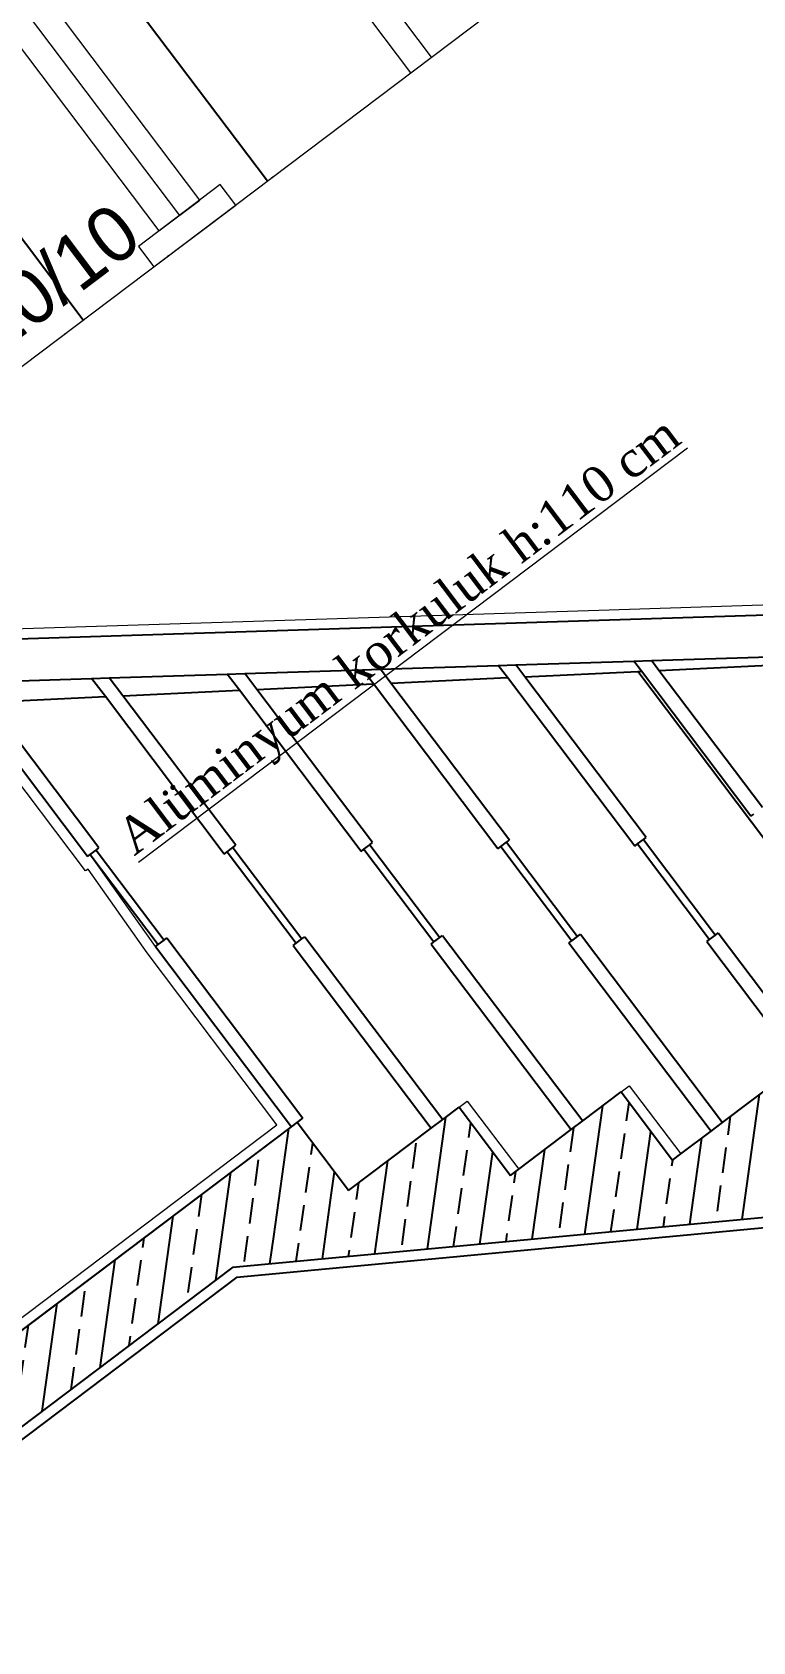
# Model space of a CAD drawing. Header units: millimetres. Extents: x 2232 to 85269, y -3593 to 5869.
# Drawn here: x 3723.8 to 3758.9, y 4480.3 to 4558.7 of the extents above; entities that cross this region are included whole.
import ezdxf

# ---------------------------------------------------------------- set-up
doc = ezdxf.new("R2010")
doc.units = ezdxf.units.MM
for name, pattern in [('CENTER2', [112.5, 75, -12.5, 12.5, -12.5]), ('DASHDOT2', [12.7, 6.35, -3.175, 0, -3.175]), ('DOTX2', [0.5, 0, -0.5])]:
    doc.linetypes.add(name, pattern=pattern)
doc.layers.add("'YAZI", color=7, linetype='Continuous')
doc.layers.add('Standart', color=7, linetype='Continuous')
for name, color, linetype, lineweight in [('aks', 251, 'DASHDOT2', 35), ('DENIZLIK', 8, 'Continuous', 20), ('iz', 1, 'DOTX2', 20), ('Mertek', 137, 'Continuous', 5), ('sıva iç', 21, 'Continuous', 0), ('yazı', 11, 'Continuous', 20), ('ölçü iç', 170, 'Continuous', 9), ('ÖLÇÜ İÇ', 7, 'Continuous', 9)]:
    doc.layers.add(name, color=color, linetype=linetype, lineweight=lineweight)
doc.styles.get("Standard").update_dxf_attribs({"font": 'arial.ttf'})
doc.styles.add('Times roman', font='times.ttf')
doc.dimstyles.new('zulay iç ölçü', dxfattribs={"dimtxt": 10, "dimasz": 5, "dimexe": 0.18, "dimexo": 0, "dimgap": 2, "dimtad": 3, "dimdec": 0, "dimzin": 0, "dimdsep": 46, "dimtxsty": 'Standard', "dimblk": 'ARCHTICK', "dimcen": 0.09, "dimse1": 1, "dimse2": 1, "dimadec": 0, "dimazin": 0, "dimtfac": 1, "dimtdec": 0, "dimtix": 1, "dimtofl": 0, "dimtmove": 0, "dimatfit": 3, "dimldrblk": 'ARCHTICK', "dimfxl": 1, "dimtolj": 1, "dimtzin": 0, "dimarcsym": 0})
pattern_1 = [(45, (0, 0), (-7.07107, 7.07107), []), (45, (7.071, 0), (-7.07107, 7.07107), [5, -2.5])]

# ---------------------------------------------------------------- blocks, each defined once
blk = doc.blocks.new('IDE991Entity4298')
at = {"layer": 'Standart', "linetype": 'Continuous', "lineweight": -3}
h = blk.add_hatch(dxfattribs=at)
h.set_pattern_fill('ANSI33', color=171, scale=40, style=0)
h.set_pattern_definition(pattern_1)
h.paths.add_polyline_path([(785, 1050), (760, 1050), (760, 1350), (785, 1350)])
blk = doc.blocks.new('IDE991Entity4306')
at = {"layer": 'Standart', "linetype": 'Continuous', "lineweight": -3}
h = blk.add_hatch(dxfattribs=at)
h.set_pattern_fill('ANSI33', color=171, scale=40, style=0)
h.set_pattern_definition(pattern_1)
h.paths.add_polyline_path([(936, 1166.67), (963, 1166.67), (963, 1150), (990, 1150), (990, 1133.33), (1017, 1133.33), (1017, 1116.67), (1044, 1116.67), (1044, 1100), (1071, 1100), (1071, 1083.33), (1098, 1083.33), (1098, 1066.67), (1125, 1066.67), (1125, 1035), (909, 1168.33), (909, 1183.33), (936, 1183.33)])
blk = doc.blocks.new('IDE991Entity4307')
at = {"layer": 'Standart', "linetype": 'Continuous', "lineweight": -3}
h = blk.add_hatch(dxfattribs=at)
h.set_pattern_fill('ANSI33', color=171, scale=40, style=0)
h.set_pattern_definition(pattern_1)
h.paths.add_polyline_path([(909, 1168.33), (882, 1185), (909, 1185)])
blk = doc.blocks.new('IDE991Entity4308')
at = {"layer": 'Standart', "linetype": 'Continuous', "lineweight": -3}
h = blk.add_hatch(dxfattribs=at)
h.set_pattern_fill('ANSI33', color=171, scale=40, style=0)
h.set_pattern_definition(pattern_1)
h.paths.add_polyline_path([(909, 1185), (785, 1185), (785, 1200), (909, 1200)])
blk = doc.blocks.new('IDE991Entity4386')
at = {"layer": 'Standart', "color": 159, "linetype": 'Continuous', "lineweight": -3}
blk.add_lwpolyline([(1015, 1133.33), (1015, 1230.16)], dxfattribs=at)
blk = doc.blocks.new('IDE991Entity4438')
at = {"layer": 'Standart', "color": 134, "linetype": 'Continuous', "lineweight": -3}
blk.add_lwpolyline([(1015.59, 1194.33), (1015.59, 1229.76)], dxfattribs=at)
blk = doc.blocks.new('IDE991Entity4439')
at = {"layer": 'Standart', "color": 134, "linetype": 'Continuous', "lineweight": -3}
blk.add_lwpolyline([(1015.59, 1194.33), (1016.29, 1194.33)], dxfattribs=at)
blk = doc.blocks.new('IDE991Entity4442')
at = {"layer": 'Standart', "color": 134, "linetype": 'Continuous', "lineweight": -3}
blk.add_lwpolyline([(1018.41, 1194.33), (1018.41, 1227.83)], dxfattribs=at)
blk = doc.blocks.new('IDE991Entity4443')
at = {"layer": 'Standart', "color": 134, "linetype": 'Continuous', "lineweight": -3}
blk.add_lwpolyline([(993.99, 1180), (993.99, 1133.33)], dxfattribs=at)
blk = doc.blocks.new('IDE991Entity4444')
at = {"layer": 'Standart', "color": 134, "linetype": 'Continuous', "lineweight": -3}
blk.add_lwpolyline([(993.99, 1180), (994.69, 1180)], dxfattribs=at)
blk = doc.blocks.new('IDE991Entity4445')
at = {"layer": 'Standart', "color": 134, "linetype": 'Continuous', "lineweight": -3}
blk.add_lwpolyline([(994.69, 1203.33), (994.69, 1180)], dxfattribs=at)
blk = doc.blocks.new('IDE991Entity4446')
at = {"layer": 'Standart', "color": 134, "linetype": 'Continuous', "lineweight": -3}
blk.add_lwpolyline([(993.99, 1203.33), (993.99, 1244.52)], dxfattribs=at)
blk = doc.blocks.new('IDE991Entity4447')
at = {"layer": 'Standart', "color": 134, "linetype": 'Continuous', "lineweight": -3}
blk.add_lwpolyline([(993.99, 1203.33), (994.69, 1203.33)], dxfattribs=at)
blk = doc.blocks.new('IDE991Entity4448')
at = {"layer": 'Standart', "color": 134, "linetype": 'Continuous', "lineweight": -3}
blk.add_lwpolyline([(996.81, 1180), (996.81, 1133.33)], dxfattribs=at)
blk = doc.blocks.new('IDE991Entity4449')
at = {"layer": 'Standart', "color": 134, "linetype": 'Continuous', "lineweight": -3}
blk.add_lwpolyline([(996.11, 1203.33), (996.11, 1180)], dxfattribs=at)
blk = doc.blocks.new('IDE991Entity4450')
at = {"layer": 'Standart', "color": 134, "linetype": 'Continuous', "lineweight": -3}
blk.add_lwpolyline([(996.81, 1203.33), (996.81, 1242.58)], dxfattribs=at)
blk = doc.blocks.new('IDE991Entity4451')
at = {"layer": 'Standart', "color": 134, "linetype": 'Continuous', "lineweight": -3}
blk.add_lwpolyline([(972.39, 1196), (972.39, 1150)], dxfattribs=at)
blk = doc.blocks.new('IDE991Entity4452')
at = {"layer": 'Standart', "color": 134, "linetype": 'Continuous', "lineweight": -3}
blk.add_lwpolyline([(972.39, 1196), (973.09, 1196)], dxfattribs=at)
blk = doc.blocks.new('IDE991Entity4453')
at = {"layer": 'Standart', "color": 134, "linetype": 'Continuous', "lineweight": -3}
blk.add_lwpolyline([(973.09, 1219), (973.09, 1196)], dxfattribs=at)
blk = doc.blocks.new('IDE991Entity4454')
at = {"layer": 'Standart', "color": 134, "linetype": 'Continuous', "lineweight": -3}
blk.add_lwpolyline([(972.39, 1219), (972.39, 1259.28)], dxfattribs=at)
blk = doc.blocks.new('IDE991Entity4455')
at = {"layer": 'Standart', "color": 134, "linetype": 'Continuous', "lineweight": -3}
blk.add_lwpolyline([(972.39, 1219), (973.09, 1219)], dxfattribs=at)
blk = doc.blocks.new('IDE991Entity4456')
at = {"layer": 'Standart', "color": 134, "linetype": 'Continuous', "lineweight": -3}
blk.add_lwpolyline([(975.21, 1196), (975.21, 1150)], dxfattribs=at)
blk = doc.blocks.new('IDE991Entity4457')
at = {"layer": 'Standart', "color": 134, "linetype": 'Continuous', "lineweight": -3}
blk.add_lwpolyline([(974.51, 1219), (974.51, 1196)], dxfattribs=at)
blk = doc.blocks.new('IDE991Entity4458')
at = {"layer": 'Standart', "color": 134, "linetype": 'Continuous', "lineweight": -3}
blk.add_lwpolyline([(975.21, 1219), (975.21, 1257.34)], dxfattribs=at)
blk = doc.blocks.new('IDE991Entity4459')
at = {"layer": 'Standart', "color": 134, "linetype": 'Continuous', "lineweight": -3}
blk.add_lwpolyline([(950.79, 1212), (950.79, 1166.67)], dxfattribs=at)
blk = doc.blocks.new('IDE991Entity4460')
at = {"layer": 'Standart', "color": 134, "linetype": 'Continuous', "lineweight": -3}
blk.add_lwpolyline([(950.79, 1212), (951.49, 1212)], dxfattribs=at)
blk = doc.blocks.new('IDE991Entity4461')
at = {"layer": 'Standart', "color": 134, "linetype": 'Continuous', "lineweight": -3}
blk.add_lwpolyline([(951.49, 1234.67), (951.49, 1212)], dxfattribs=at)
blk = doc.blocks.new('IDE991Entity4462')
at = {"layer": 'Standart', "color": 134, "linetype": 'Continuous', "lineweight": -3}
blk.add_lwpolyline([(950.79, 1234.67), (950.79, 1274.03)], dxfattribs=at)
blk = doc.blocks.new('IDE991Entity4463')
at = {"layer": 'Standart', "color": 134, "linetype": 'Continuous', "lineweight": -3}
blk.add_lwpolyline([(950.79, 1234.67), (951.49, 1234.67)], dxfattribs=at)
blk = doc.blocks.new('IDE991Entity4464')
at = {"layer": 'Standart', "color": 134, "linetype": 'Continuous', "lineweight": -3}
blk.add_lwpolyline([(953.61, 1212), (953.61, 1166.67)], dxfattribs=at)
blk = doc.blocks.new('IDE991Entity4465')
at = {"layer": 'Standart', "color": 134, "linetype": 'Continuous', "lineweight": -3}
blk.add_lwpolyline([(952.91, 1234.67), (952.91, 1212)], dxfattribs=at)
blk = doc.blocks.new('IDE991Entity4466')
at = {"layer": 'Standart', "color": 134, "linetype": 'Continuous', "lineweight": -3}
blk.add_lwpolyline([(953.61, 1234.67), (953.61, 1272.1)], dxfattribs=at)
blk = doc.blocks.new('IDE991Entity4467')
at = {"layer": 'Standart', "color": 134, "linetype": 'Continuous', "lineweight": -3}
blk.add_lwpolyline([(929.19, 1228), (929.19, 1183.33)], dxfattribs=at)
blk = doc.blocks.new('IDE991Entity4468')
at = {"layer": 'Standart', "color": 134, "linetype": 'Continuous', "lineweight": -3}
blk.add_lwpolyline([(929.19, 1228), (929.89, 1228)], dxfattribs=at)
blk = doc.blocks.new('IDE991Entity4469')
at = {"layer": 'Standart', "color": 134, "linetype": 'Continuous', "lineweight": -3}
blk.add_lwpolyline([(929.89, 1250.33), (929.89, 1228)], dxfattribs=at)
blk = doc.blocks.new('IDE991Entity4470')
at = {"layer": 'Standart', "color": 134, "linetype": 'Continuous', "lineweight": -3}
blk.add_lwpolyline([(929.19, 1250.33), (929.19, 1288.79)], dxfattribs=at)
blk = doc.blocks.new('IDE991Entity4471')
at = {"layer": 'Standart', "color": 134, "linetype": 'Continuous', "lineweight": -3}
blk.add_lwpolyline([(929.19, 1250.33), (929.89, 1250.33)], dxfattribs=at)
blk = doc.blocks.new('IDE991Entity4472')
at = {"layer": 'Standart', "color": 134, "linetype": 'Continuous', "lineweight": -3}
blk.add_lwpolyline([(932.01, 1228), (932.01, 1183.33)], dxfattribs=at)
blk = doc.blocks.new('IDE991Entity4473')
at = {"layer": 'Standart', "color": 134, "linetype": 'Continuous', "lineweight": -3}
blk.add_lwpolyline([(931.31, 1250.33), (931.31, 1228)], dxfattribs=at)
blk = doc.blocks.new('IDE991Entity4474')
at = {"layer": 'Standart', "color": 134, "linetype": 'Continuous', "lineweight": -3}
blk.add_lwpolyline([(932.01, 1250.33), (932.01, 1286.86)], dxfattribs=at)
blk = doc.blocks.new('IDE991Entity4475')
at = {"layer": 'Standart', "color": 134, "linetype": 'Continuous', "lineweight": -3}
blk.add_lwpolyline([(907.59, 1244), (907.59, 1200)], dxfattribs=at)
blk = doc.blocks.new('IDE991Entity4476')
at = {"layer": 'Standart', "color": 134, "linetype": 'Continuous', "lineweight": -3}
blk.add_lwpolyline([(909, 1200), (910.41, 1200)], dxfattribs=at)
blk = doc.blocks.new('IDE991Entity4477')
at = {"layer": 'Standart', "color": 134, "linetype": 'Continuous', "lineweight": -3}
blk.add_lwpolyline([(907.59, 1244), (908.29, 1244)], dxfattribs=at)
blk = doc.blocks.new('IDE991Entity4478')
at = {"layer": 'Standart', "color": 134, "linetype": 'Continuous', "lineweight": -3}
blk.add_lwpolyline([(908.29, 1266), (908.29, 1244)], dxfattribs=at)
blk = doc.blocks.new('IDE991Entity4479')
at = {"layer": 'Standart', "color": 134, "linetype": 'Continuous', "lineweight": -3}
blk.add_lwpolyline([(907.59, 1266), (907.59, 1303.55)], dxfattribs=at)
blk = doc.blocks.new('IDE991Entity4480')
at = {"layer": 'Standart', "color": 134, "linetype": 'Continuous', "lineweight": -3}
blk.add_lwpolyline([(907.59, 1266), (908.29, 1266)], dxfattribs=at)
blk = doc.blocks.new('IDE991Entity4482')
at = {"layer": 'Standart', "color": 134, "linetype": 'Continuous', "lineweight": -3}
blk.add_lwpolyline([(910.41, 1244), (910.41, 1200)], dxfattribs=at)
blk = doc.blocks.new('IDE991Entity4483')
at = {"layer": 'Standart', "color": 134, "linetype": 'Continuous', "lineweight": -3}
blk.add_lwpolyline([(909.71, 1266), (909.71, 1244)], dxfattribs=at)
blk = doc.blocks.new('IDE991Entity4484')
at = {"layer": 'Standart', "color": 134, "linetype": 'Continuous', "lineweight": -3}
blk.add_lwpolyline([(910.41, 1266), (910.41, 1301.62)], dxfattribs=at)
blk = doc.blocks.new('IDE991Entity4486')
at = {"layer": 'Standart', "color": 134, "linetype": 'Continuous', "lineweight": -3}
blk.add_lwpolyline([(912.54, 1305), (929.19, 1293.24)], dxfattribs=at)
blk = doc.blocks.new('IDE991Entity4489')
at = {"layer": 'Standart', "color": 134, "linetype": 'Continuous', "lineweight": -3}
blk.add_lwpolyline([(910.41, 1301.62), (929.19, 1288.79)], dxfattribs=at)
blk = doc.blocks.new('IDE991Entity4490')
at = {"layer": 'Standart', "color": 134, "linetype": 'Continuous', "lineweight": -3}
blk.add_lwpolyline([(932.01, 1286.86), (950.79, 1274.03)], dxfattribs=at)
blk = doc.blocks.new('IDE991Entity4491')
at = {"layer": 'Standart', "color": 134, "linetype": 'Continuous', "lineweight": -3}
blk.add_lwpolyline([(953.61, 1272.1), (972.39, 1259.28)], dxfattribs=at)
blk = doc.blocks.new('IDE991Entity4492')
at = {"layer": 'Standart', "color": 134, "linetype": 'Continuous', "lineweight": -3}
blk.add_lwpolyline([(975.21, 1257.34), (993.99, 1244.52)], dxfattribs=at)
blk = doc.blocks.new('IDE991Entity4493')
at = {"layer": 'Standart', "color": 134, "linetype": 'Continuous', "lineweight": -3}
blk.add_lwpolyline([(996.81, 1242.58), (1015, 1230.16)], dxfattribs=at)
blk = doc.blocks.new('IDE991Entity4494')
at = {"layer": 'Standart', "color": 134, "linetype": 'Continuous', "lineweight": -3}
blk.add_lwpolyline([(1018.41, 1227.83), (1037.19, 1215)], dxfattribs=at)
blk = doc.blocks.new('IDE991Entity5283')
at = {"layer": 'Standart', "color": 159, "linetype": 'Continuous', "lineweight": -3}
blk.add_lwpolyline([(760, 1050), (760, 1335)], dxfattribs=at)
blk = doc.blocks.new('IDE991Entity5284')
at = {"layer": 'Standart', "color": 159, "linetype": 'Continuous', "lineweight": -3}
blk.add_lwpolyline([(785, 900), (785, 1185)], dxfattribs=at)
blk = doc.blocks.new('IDE991Entity5307')
at = {"layer": 'Standart', "color": 159, "linetype": 'Continuous', "lineweight": -3}
blk.add_lwpolyline([(963, 1166.67), (963, 1150)], dxfattribs=at)
blk = doc.blocks.new('IDE991Entity5308')
at = {"layer": 'Standart', "color": 159, "linetype": 'Continuous', "lineweight": -3}
blk.add_lwpolyline([(936, 1166.67), (938, 1166.67)], dxfattribs=at)
blk = doc.blocks.new('IDE991Entity5309')
at = {"layer": 'Standart', "color": 159, "linetype": 'Continuous', "lineweight": -3}
blk.add_lwpolyline([(938, 1166.67), (950.79, 1166.67)], dxfattribs=at)
blk = doc.blocks.new('IDE991Entity5311')
at = {"layer": 'Standart', "color": 159, "linetype": 'Continuous', "lineweight": -3}
blk.add_lwpolyline([(963, 1150), (965, 1150)], dxfattribs=at)
blk = doc.blocks.new('IDE991Entity5312')
at = {"layer": 'Standart', "color": 159, "linetype": 'Continuous', "lineweight": -3}
blk.add_lwpolyline([(965, 1150), (972.39, 1150)], dxfattribs=at)
blk = doc.blocks.new('IDE991Entity5328')
at = {"layer": 'Standart', "color": 159, "linetype": 'Continuous', "lineweight": -3}
blk.add_lwpolyline([(882, 1185), (1125, 1035)], dxfattribs=at)
blk = doc.blocks.new('IDE991Entity5329')
at = {"layer": 'Standart', "color": 159, "linetype": 'Continuous', "lineweight": -3}
blk.add_lwpolyline([(936, 1183.33), (936, 1166.67)], dxfattribs=at)
blk = doc.blocks.new('IDE991Entity5330')
at = {"layer": 'Standart', "color": 159, "linetype": 'Continuous', "lineweight": -3}
blk.add_lwpolyline([(909, 1183.33), (929.19, 1183.33)], dxfattribs=at)
blk = doc.blocks.new('IDE991Entity5331')
at = {"layer": 'Standart', "color": 159, "linetype": 'Continuous', "lineweight": -3}
blk.add_lwpolyline([(909, 1183.33), (909, 1200)], dxfattribs=at)
blk = doc.blocks.new('IDE991Entity5594')
at = {"layer": 'Standart', "color": 159, "linetype": 'Continuous', "lineweight": -3}
blk.add_lwpolyline([(882, 1185), (785, 1185)], dxfattribs=at)
blk = doc.blocks.new('IDE991Entity5634')
at = {"layer": 'Standart', "color": 163, "linetype": 'Continuous', "lineweight": 5}
blk.add_lwpolyline([(963, 1166.67), (965, 1166.67)], dxfattribs=at)
blk = doc.blocks.new('IDE991Entity5635')
at = {"layer": 'Standart', "color": 163, "linetype": 'Continuous', "lineweight": 5}
blk.add_lwpolyline([(965, 1166.67), (965, 1150)], dxfattribs=at)
blk = doc.blocks.new('IDE991Entity5636')
at = {"layer": 'Standart', "color": 163, "linetype": 'Continuous', "lineweight": 5}
blk.add_lwpolyline([(936, 1183.33), (938, 1183.33)], dxfattribs=at)
blk = doc.blocks.new('IDE991Entity5637')
at = {"layer": 'Standart', "color": 163, "linetype": 'Continuous', "lineweight": 5}
blk.add_lwpolyline([(938, 1183.33), (938, 1166.67)], dxfattribs=at)
blk = doc.blocks.new('IDE991Entity5801')
at = {"layer": 'Standart', "color": 11, "linetype": 'Continuous', "lineweight": -3}
blk.add_lwpolyline([(881.43, 1183), (1015, 1100.55)], dxfattribs=at)
blk = doc.blocks.new('IDE991Entity5802')
at = {"layer": 'Standart', "color": 11, "linetype": 'Continuous', "lineweight": -3}
blk.add_lwpolyline([(881.43, 1183), (787, 1183)], dxfattribs=at)
blk = doc.blocks.new('IDE991Entity5803')
at = {"layer": 'Standart', "color": 11, "linetype": 'Continuous', "lineweight": -3}
blk.add_lwpolyline([(787, 1183), (787, 1050)], dxfattribs=at)
blk = doc.blocks.new('IDE991Entity5962')
at = {"layer": 'Standart', "color": 134, "linetype": 'Continuous', "lineweight": -3}
blk.add_lwpolyline([(1015.59, 1229.76), (1015.59, 1232.25)], dxfattribs=at)
blk = doc.blocks.new('IDE991Entity5965')
at = {"layer": 'Standart', "color": 134, "linetype": 'Continuous', "lineweight": -3}
blk.add_lwpolyline([(1018.41, 1227.83), (1018.41, 1230.25)], dxfattribs=at)
blk = doc.blocks.new('IDE991Entity5966')
at = {"layer": 'Standart', "color": 134, "linetype": 'Continuous', "lineweight": -3}
blk.add_lwpolyline([(994.69, 1180), (996.11, 1180)], dxfattribs=at)
blk = doc.blocks.new('IDE991Entity5967')
at = {"layer": 'Standart', "color": 134, "linetype": 'Continuous', "lineweight": -3}
blk.add_lwpolyline([(996.11, 1180), (996.81, 1180)], dxfattribs=at)
blk = doc.blocks.new('IDE991Entity5968')
at = {"layer": 'Standart', "color": 134, "linetype": 'Continuous', "lineweight": -3}
blk.add_lwpolyline([(993.99, 1244.52), (993.99, 1247.5)], dxfattribs=at)
blk = doc.blocks.new('IDE991Entity5969')
at = {"layer": 'Standart', "color": 134, "linetype": 'Continuous', "lineweight": -3}
blk.add_lwpolyline([(994.69, 1203.33), (996.11, 1203.33)], dxfattribs=at)
blk = doc.blocks.new('IDE991Entity5970')
at = {"layer": 'Standart', "color": 134, "linetype": 'Continuous', "lineweight": -3}
blk.add_lwpolyline([(996.11, 1203.33), (996.81, 1203.33)], dxfattribs=at)
blk = doc.blocks.new('IDE991Entity5971')
at = {"layer": 'Standart', "color": 134, "linetype": 'Continuous', "lineweight": -3}
blk.add_lwpolyline([(996.81, 1242.58), (996.81, 1245.5)], dxfattribs=at)
blk = doc.blocks.new('IDE991Entity5972')
at = {"layer": 'Standart', "color": 134, "linetype": 'Continuous', "lineweight": -3}
blk.add_lwpolyline([(973.09, 1196), (974.51, 1196)], dxfattribs=at)
blk = doc.blocks.new('IDE991Entity5973')
at = {"layer": 'Standart', "color": 134, "linetype": 'Continuous', "lineweight": -3}
blk.add_lwpolyline([(974.51, 1196), (975.21, 1196)], dxfattribs=at)
blk = doc.blocks.new('IDE991Entity5974')
at = {"layer": 'Standart', "color": 134, "linetype": 'Continuous', "lineweight": -3}
blk.add_lwpolyline([(972.39, 1259.28), (972.39, 1262.75)], dxfattribs=at)
blk = doc.blocks.new('IDE991Entity5975')
at = {"layer": 'Standart', "color": 134, "linetype": 'Continuous', "lineweight": -3}
blk.add_lwpolyline([(973.09, 1219), (974.51, 1219)], dxfattribs=at)
blk = doc.blocks.new('IDE991Entity5976')
at = {"layer": 'Standart', "color": 134, "linetype": 'Continuous', "lineweight": -3}
blk.add_lwpolyline([(974.51, 1219), (975.21, 1219)], dxfattribs=at)
blk = doc.blocks.new('IDE991Entity5977')
at = {"layer": 'Standart', "color": 134, "linetype": 'Continuous', "lineweight": -3}
blk.add_lwpolyline([(975.21, 1257.34), (975.21, 1260.75)], dxfattribs=at)
blk = doc.blocks.new('IDE991Entity5978')
at = {"layer": 'Standart', "color": 134, "linetype": 'Continuous', "lineweight": -3}
blk.add_lwpolyline([(951.49, 1212), (952.91, 1212)], dxfattribs=at)
blk = doc.blocks.new('IDE991Entity5979')
at = {"layer": 'Standart', "color": 134, "linetype": 'Continuous', "lineweight": -3}
blk.add_lwpolyline([(952.91, 1212), (953.61, 1212)], dxfattribs=at)
blk = doc.blocks.new('IDE991Entity5980')
at = {"layer": 'Standart', "color": 134, "linetype": 'Continuous', "lineweight": -3}
blk.add_lwpolyline([(950.79, 1274.03), (950.79, 1278)], dxfattribs=at)
blk = doc.blocks.new('IDE991Entity5981')
at = {"layer": 'Standart', "color": 134, "linetype": 'Continuous', "lineweight": -3}
blk.add_lwpolyline([(951.49, 1234.67), (952.91, 1234.67)], dxfattribs=at)
blk = doc.blocks.new('IDE991Entity5982')
at = {"layer": 'Standart', "color": 134, "linetype": 'Continuous', "lineweight": -3}
blk.add_lwpolyline([(952.91, 1234.67), (953.61, 1234.67)], dxfattribs=at)
blk = doc.blocks.new('IDE991Entity5983')
at = {"layer": 'Standart', "color": 134, "linetype": 'Continuous', "lineweight": -3}
blk.add_lwpolyline([(953.61, 1272.1), (953.61, 1276)], dxfattribs=at)
blk = doc.blocks.new('IDE991Entity5984')
at = {"layer": 'Standart', "color": 134, "linetype": 'Continuous', "lineweight": -3}
blk.add_lwpolyline([(929.89, 1228), (931.31, 1228)], dxfattribs=at)
blk = doc.blocks.new('IDE991Entity5985')
at = {"layer": 'Standart', "color": 134, "linetype": 'Continuous', "lineweight": -3}
blk.add_lwpolyline([(931.31, 1228), (932.01, 1228)], dxfattribs=at)
blk = doc.blocks.new('IDE991Entity5986')
at = {"layer": 'Standart', "color": 134, "linetype": 'Continuous', "lineweight": -3}
blk.add_lwpolyline([(929.19, 1288.79), (929.19, 1293.24)], dxfattribs=at)
blk = doc.blocks.new('IDE991Entity5987')
at = {"layer": 'Standart', "color": 134, "linetype": 'Continuous', "lineweight": -3}
blk.add_lwpolyline([(929.89, 1250.33), (931.31, 1250.33)], dxfattribs=at)
blk = doc.blocks.new('IDE991Entity5988')
at = {"layer": 'Standart', "color": 134, "linetype": 'Continuous', "lineweight": -3}
blk.add_lwpolyline([(931.31, 1250.33), (932.01, 1250.33)], dxfattribs=at)
blk = doc.blocks.new('IDE991Entity5989')
at = {"layer": 'Standart', "color": 134, "linetype": 'Continuous', "lineweight": -3}
blk.add_lwpolyline([(932.01, 1286.86), (932.01, 1291.25)], dxfattribs=at)
blk = doc.blocks.new('IDE991Entity5990')
at = {"layer": 'Standart', "color": 134, "linetype": 'Continuous', "lineweight": -3}
blk.add_lwpolyline([(908.29, 1244), (909.71, 1244)], dxfattribs=at)
blk = doc.blocks.new('IDE991Entity5991')
at = {"layer": 'Standart', "color": 134, "linetype": 'Continuous', "lineweight": -3}
blk.add_lwpolyline([(909.71, 1244), (910.41, 1244)], dxfattribs=at)
blk = doc.blocks.new('IDE991Entity5994')
at = {"layer": 'Standart', "color": 134, "linetype": 'Continuous', "lineweight": -3}
blk.add_lwpolyline([(908.29, 1266), (909.71, 1266)], dxfattribs=at)
blk = doc.blocks.new('IDE991Entity5995')
at = {"layer": 'Standart', "color": 134, "linetype": 'Continuous', "lineweight": -3}
blk.add_lwpolyline([(909.71, 1266), (910.41, 1266)], dxfattribs=at)
blk = doc.blocks.new('IDE991Entity5997')
at = {"layer": 'Standart', "color": 134, "linetype": 'Continuous', "lineweight": -3}
blk.add_lwpolyline([(929.19, 1293.24), (932.01, 1291.25)], dxfattribs=at)
blk = doc.blocks.new('IDE991Entity5998')
at = {"layer": 'Standart', "color": 134, "linetype": 'Continuous', "lineweight": -3}
blk.add_lwpolyline([(932.01, 1291.25), (950.79, 1278)], dxfattribs=at)
blk = doc.blocks.new('IDE991Entity5999')
at = {"layer": 'Standart', "color": 134, "linetype": 'Continuous', "lineweight": -3}
blk.add_lwpolyline([(950.79, 1278), (953.61, 1276)], dxfattribs=at)
blk = doc.blocks.new('IDE991Entity6000')
at = {"layer": 'Standart', "color": 134, "linetype": 'Continuous', "lineweight": -3}
blk.add_lwpolyline([(953.61, 1276), (972.39, 1262.75)], dxfattribs=at)
blk = doc.blocks.new('IDE991Entity6001')
at = {"layer": 'Standart', "color": 134, "linetype": 'Continuous', "lineweight": -3}
blk.add_lwpolyline([(972.39, 1262.75), (975.21, 1260.75)], dxfattribs=at)
blk = doc.blocks.new('IDE991Entity6002')
at = {"layer": 'Standart', "color": 134, "linetype": 'Continuous', "lineweight": -3}
blk.add_lwpolyline([(975.21, 1260.75), (993.99, 1247.5)], dxfattribs=at)
blk = doc.blocks.new('IDE991Entity6003')
at = {"layer": 'Standart', "color": 134, "linetype": 'Continuous', "lineweight": -3}
blk.add_lwpolyline([(993.99, 1247.5), (996.81, 1245.5)], dxfattribs=at)
blk = doc.blocks.new('IDE991Entity6004')
at = {"layer": 'Standart', "color": 134, "linetype": 'Continuous', "lineweight": -3}
blk.add_lwpolyline([(996.81, 1245.5), (1015.59, 1232.25)], dxfattribs=at)
blk = doc.blocks.new('IDE991Entity6005')
at = {"layer": 'Standart', "color": 134, "linetype": 'Continuous', "lineweight": -3}
blk.add_lwpolyline([(1015.59, 1232.25), (1018.41, 1230.25)], dxfattribs=at)
blk = doc.blocks.new('IDE991Entity6006')
at = {"layer": 'Standart', "color": 134, "linetype": 'Continuous', "lineweight": -3}
blk.add_lwpolyline([(1018.41, 1230.25), (1037.19, 1217)], dxfattribs=at)
blk = doc.blocks.new('IDE991Entity6017')
at = {"layer": 'Standart', "color": 134, "linetype": 'Continuous', "lineweight": -3}
blk.add_lwpolyline([(914, 1313.97), (1015, 1242.66)], dxfattribs=at)
blk = doc.blocks.new('IDE991Entity6018')
at = {"layer": 'Standart', "color": 134, "linetype": 'Continuous', "lineweight": -3}
blk.add_lwpolyline([(1015, 1242.66), (1090, 1189.71)], dxfattribs=at)
blk = doc.blocks.new('IDE991Entity6020')
at = {"layer": 'Standart', "color": 134, "linetype": 'Continuous', "lineweight": -3}
blk.add_lwpolyline([(1015, 1230.16), (1015.59, 1229.76)], dxfattribs=at)
blk = doc.blocks.new('IDE991Entity6532')
at = {"layer": 'Standart', "color": 159, "linetype": 'Continuous', "lineweight": -3}
blk.add_lwpolyline([(796.41, 1200), (907.59, 1200)], dxfattribs=at)
blk = doc.blocks.new('IDE991Entity6533')
at = {"layer": 'Standart', "color": 159, "linetype": 'Continuous', "lineweight": -3}
blk.add_lwpolyline([(907.59, 1200), (909, 1200)], dxfattribs=at)
blk = doc.blocks.new('IDE991Entity6534')
at = {"layer": 'Standart', "color": 159, "linetype": 'Continuous', "lineweight": -3}
blk.add_lwpolyline([(950.79, 1166.67), (953.61, 1166.67)], dxfattribs=at)
blk = doc.blocks.new('IDE991Entity6535')
at = {"layer": 'Standart', "color": 159, "linetype": 'Continuous', "lineweight": -3}
blk.add_lwpolyline([(953.61, 1166.67), (963, 1166.67)], dxfattribs=at)
blk = doc.blocks.new('IDE991Entity6536')
at = {"layer": 'Standart', "color": 159, "linetype": 'Continuous', "lineweight": -3}
blk.add_lwpolyline([(972.39, 1150), (975.21, 1150)], dxfattribs=at)
blk = doc.blocks.new('IDE991Entity6537')
at = {"layer": 'Standart', "color": 159, "linetype": 'Continuous', "lineweight": -3}
blk.add_lwpolyline([(975.21, 1150), (990, 1150)], dxfattribs=at)
blk = doc.blocks.new('IDE991Entity6553')
at = {"layer": 'Standart', "color": 159, "linetype": 'Continuous', "lineweight": -3}
blk.add_lwpolyline([(929.19, 1183.33), (932.01, 1183.33)], dxfattribs=at)
blk = doc.blocks.new('IDE991Entity6554')
at = {"layer": 'Standart', "color": 159, "linetype": 'Continuous', "lineweight": -3}
blk.add_lwpolyline([(932.01, 1183.33), (936, 1183.33)], dxfattribs=at)
blk = doc.blocks.new('TRRTYT')
at = {"layer": 'Standart'}
for name in ['IDE991Entity4298', 'IDE991Entity5283', 'IDE991Entity6017', 'IDE991Entity4486', 'IDE991Entity4479', 'IDE991Entity4484', 'IDE991Entity4489', 'IDE991Entity5986', 'IDE991Entity5997', 'IDE991Entity5989', 'IDE991Entity5998', 'IDE991Entity4470', 'IDE991Entity4474', 'IDE991Entity4490', 'IDE991Entity5980', 'IDE991Entity5999', 'IDE991Entity5983', 'IDE991Entity6000', 'IDE991Entity4462', 'IDE991Entity4466', 'IDE991Entity4491', 'IDE991Entity4480', 'IDE991Entity4478', 'IDE991Entity5994', 'IDE991Entity4483', 'IDE991Entity5995', 'IDE991Entity5974', 'IDE991Entity6001', 'IDE991Entity5977', 'IDE991Entity6002', 'IDE991Entity4454', 'IDE991Entity4458', 'IDE991Entity4492', 'IDE991Entity4471', 'IDE991Entity4469', 'IDE991Entity5987', 'IDE991Entity4473', 'IDE991Entity5988', 'IDE991Entity5968', 'IDE991Entity6003', 'IDE991Entity4475', 'IDE991Entity4477', 'IDE991Entity5990', 'IDE991Entity5991', 'IDE991Entity4482', 'IDE991Entity4446', 'IDE991Entity5971', 'IDE991Entity6004', 'IDE991Entity4450', 'IDE991Entity4493', 'IDE991Entity6018', 'IDE991Entity4463', 'IDE991Entity4461', 'IDE991Entity5981', 'IDE991Entity4465', 'IDE991Entity5982', 'IDE991Entity5962', 'IDE991Entity6005', 'IDE991Entity4386', 'IDE991Entity6020', 'IDE991Entity4438', 'IDE991Entity5965', 'IDE991Entity6006', 'IDE991Entity4467', 'IDE991Entity4468', 'IDE991Entity5984', 'IDE991Entity5985', 'IDE991Entity4472', 'IDE991Entity4442', 'IDE991Entity4494', 'IDE991Entity4455', 'IDE991Entity4453', 'IDE991Entity5975', 'IDE991Entity4457', 'IDE991Entity5976', 'IDE991Entity4459', 'IDE991Entity4460', 'IDE991Entity5978', 'IDE991Entity5979', 'IDE991Entity4464', 'IDE991Entity4447', 'IDE991Entity4445', 'IDE991Entity5969', 'IDE991Entity4449', 'IDE991Entity5970', 'IDE991Entity4308', 'IDE991Entity6532', 'IDE991Entity6533', 'IDE991Entity4476', 'IDE991Entity5331', 'IDE991Entity4451', 'IDE991Entity4452', 'IDE991Entity5972', 'IDE991Entity5973', 'IDE991Entity4456', 'IDE991Entity4439', 'IDE991Entity5284', 'IDE991Entity5594', 'IDE991Entity4307', 'IDE991Entity5328', 'IDE991Entity5802', 'IDE991Entity5803', 'IDE991Entity5801', 'IDE991Entity4306', 'IDE991Entity5330', 'IDE991Entity6553', 'IDE991Entity6554', 'IDE991Entity5329', 'IDE991Entity5636', 'IDE991Entity5637', 'IDE991Entity4443', 'IDE991Entity4444', 'IDE991Entity5966', 'IDE991Entity5967', 'IDE991Entity4448', 'IDE991Entity5308', 'IDE991Entity5309', 'IDE991Entity6534', 'IDE991Entity6535', 'IDE991Entity5307', 'IDE991Entity5634', 'IDE991Entity5635', 'IDE991Entity5311', 'IDE991Entity5312', 'IDE991Entity6536', 'IDE991Entity6537']:
    blk.add_blockref(name, (1034515.63, -397430.95), dxfattribs=at)
blk = doc.blocks.new('_ArchTick')
at = {"color": 0, "linetype": 'ByBlock', "const_width": 0.15}
blk.add_lwpolyline([(-0.5, -0.5), (0.5, 0.5)], dxfattribs=at)
blk = doc.blocks.new('*D2438')
at = {"layer": 'Defpoints', "color": 0, "transparency": 16777216}
for p in [(661246.19, -126478.54), (661246.19, -126778.54), (661246.19, -126778.54)]:
    blk.add_point(p, dxfattribs=at)
at = {"layer": 'ÖLÇÜ İÇ', "color": 0, "lineweight": -2, "transparency": 16777216}
blk.add_line((661246.19, -126478.54), (661246.19, -126778.54), dxfattribs=at)
at = {"layer": 'ÖLÇÜ İÇ', "color": 0, "lineweight": -2, "transparency": 16777216, "xscale": 5, "yscale": 5, "zscale": 5}
for p, rotation in [((661246.19, -126478.54), 90), ((661246.19, -126778.54), 270)]:
    blk.add_blockref('_ArchTick', p, dxfattribs=dict(at, rotation=rotation))
at = {"layer": 'ÖLÇÜ İÇ', "color": 0, "transparency": 16777216, "insert": (661239.19, -126628.54), "char_height": 10, "attachment_point": 5, "rotation": 90}
blk.add_mtext('\\A1;300', dxfattribs=at)
blk = doc.blocks.new('DFGFDGHN')
at = {"layer": 'ÖLÇÜ İÇ'}
dim = blk.add_linear_dim(base=(661246.19, -126778.54), p1=(661246.19, -126478.54), p2=(661246.19, -126778.54), angle=90, dimstyle='zulay iç ölçü', dxfattribs=at)
dim.commit()
dim.dimension.update_dxf_attribs({"geometry": '*D2438', "text_midpoint": (661239.19, -126628.54)})
blk = doc.blocks.new('GHGFHGF')
at = {"layer": 'aks', "color": 251, "linetype": 'CENTER2', "lineweight": -3}
for points in [[(1294349.78, -408570.35), (1294349.78, -409089.54)], [(1294394.78, -408570.35), (1294394.78, -409089.54)]]:
    blk.add_lwpolyline(points, dxfattribs=at)
at = {"layer": 'DENIZLIK'}
blk.add_line((1294377.01, -408823.11, 1163.75), (1294377.01, -409084.57, 1163.75), dxfattribs=at)
at = {"layer": 'DENIZLIK', "elevation": 1163.75}
blk.add_lwpolyline([(1294372.01, -408824.74), (1294372.01, -409084.57), (1294382.01, -409084.57), (1294382.01, -408810.94)], dxfattribs=at)
blk.add_lwpolyline([(1294387.01, -409084.57), (1294367.01, -409084.57), (1294367.01, -409089.57), (1294387.01, -409089.57)], close=True, dxfattribs=at)
at = {"layer": 'iz', "ltscale": 50}
blk.add_line((1293379.78, -409089.54), (1295709.78, -409089.54), dxfattribs=at)
at = {"layer": 'Mertek', "elevation": 1794.87}
for points in [[(1294434.8, -408804.16), (1294434.8, -409089.54)], [(1294429.8, -409089.54), (1294429.8, -408805.8)]]:
    blk.add_lwpolyline(points, dxfattribs=at)
at = {"layer": 'sıva iç'}
for points in [[(1294504.78, -409089.54), (1294164.78, -409089.54)], [(1294176.19, -409239.54), (1294287.36, -409239.54), (1294287.36, -409195.54), (1294288.07, -409173.54), (1294287.36, -409173.54), (1294287.36, -409135.99)], [(1294293.78, -409125.58), (1294394.78, -409196.88), (1294469.78, -409249.83)], [(1294178.19, -409237.54), (1294285.36, -409237.54), (1294285.36, -409195.51), (1294286, -409175.54), (1294285.36, -409175.54), (1294285.36, -409137.05)], [(1294295.78, -409124.54), (1294395.93, -409195.25), (1294470.93, -409248.2)]]:
    blk.add_lwpolyline(points, dxfattribs=at)
blk.add_blockref('TRRTYT', (258864.14, -13008.59), dxfattribs=at)
at = {"layer": 'ölçü iç', "lineweight": 30}
blk.add_blockref('DFGFDGHN', (632871.63, -282611), dxfattribs=at)
at = {"layer": "'YAZI", "insert": (1294393.42, -409074.18, 1163.75), "char_height": 9.6, "attachment_point": 3}
blk.add_mtext_dynamic_manual_height_columns('\\A1;\\pxqc;{\\fBahnschrift SemiLight|b0|i0|c162|p34;\\H1.125x;DİKME 10/10}', width=136.1154, gutter_width=50, heights=[0], dxfattribs=at)
at = {"layer": 'yazı', "style": 'Times roman'}
blk.add_text('%%UAlüminyum korkuluk h:110 cm', height=6.9967, dxfattribs=at).set_placement((1294294.66, -409179.04))
blk = doc.blocks.new('RRRR')
at = {"layer": 'sıva iç', "rotation": 37.05267661197627}
blk.add_blockref('GHGFHGF', (-156760.25, -889310.84), dxfattribs=at)

msp = doc.modelspace()

# ---------------------------------------------------------------- block references
at = {"layer": 'ÖLÇÜ İÇ', "xscale": 0.25, "yscale": 0.25, "zscale": 0.25}
msp.add_blockref('RRRR', (-276957.058, 113516.845), dxfattribs=at)

doc.saveas('drawing.dxf')
